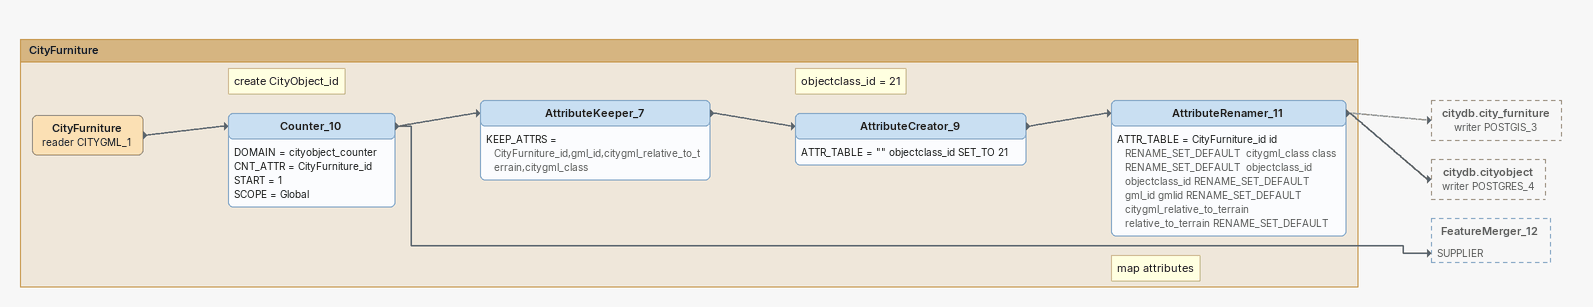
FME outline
Bookmark: CityFurniture
CityFurniture (reader CITYGML_1)
    -> Counter_10
Note: create CityObject_id
Counter_10
    DOMAIN = cityobject_counter
    CNT_ATTR = CityFurniture_id
    START = 1
    SCOPE = Global
    -> FeatureMerger_12 [SUPPLIER]
    -> AttributeKeeper_7
AttributeKeeper_7
    KEEP_ATTRS = CityFurniture_id,gml_id,citygml_relative_to_terrain,citygml_class
    -> AttributeCreator_9
Note: objectclass_id = 21
AttributeCreator_9
    ATTR_TABLE = "" objectclass_id SET_TO 21
    -> AttributeRenamer_11
Note: map attributes
AttributeRenamer_11
    ATTR_TABLE = CityFurniture_id id RENAME_SET_DEFAULT  citygml_class class RENAME_SET_DEFAULT  objectclass_id objectclass_id RENAME_SET_DEFAULT  gml_id gmlid RENAME_SET_DEFAULT  citygml_relative_to_terrain relative_to_terrain RENAME_SET_DEFAULT
    -> citydb.city_furniture (writer POSTGIS_3) [off]
    -> citydb.cityobject (writer POSTGRES_4)
